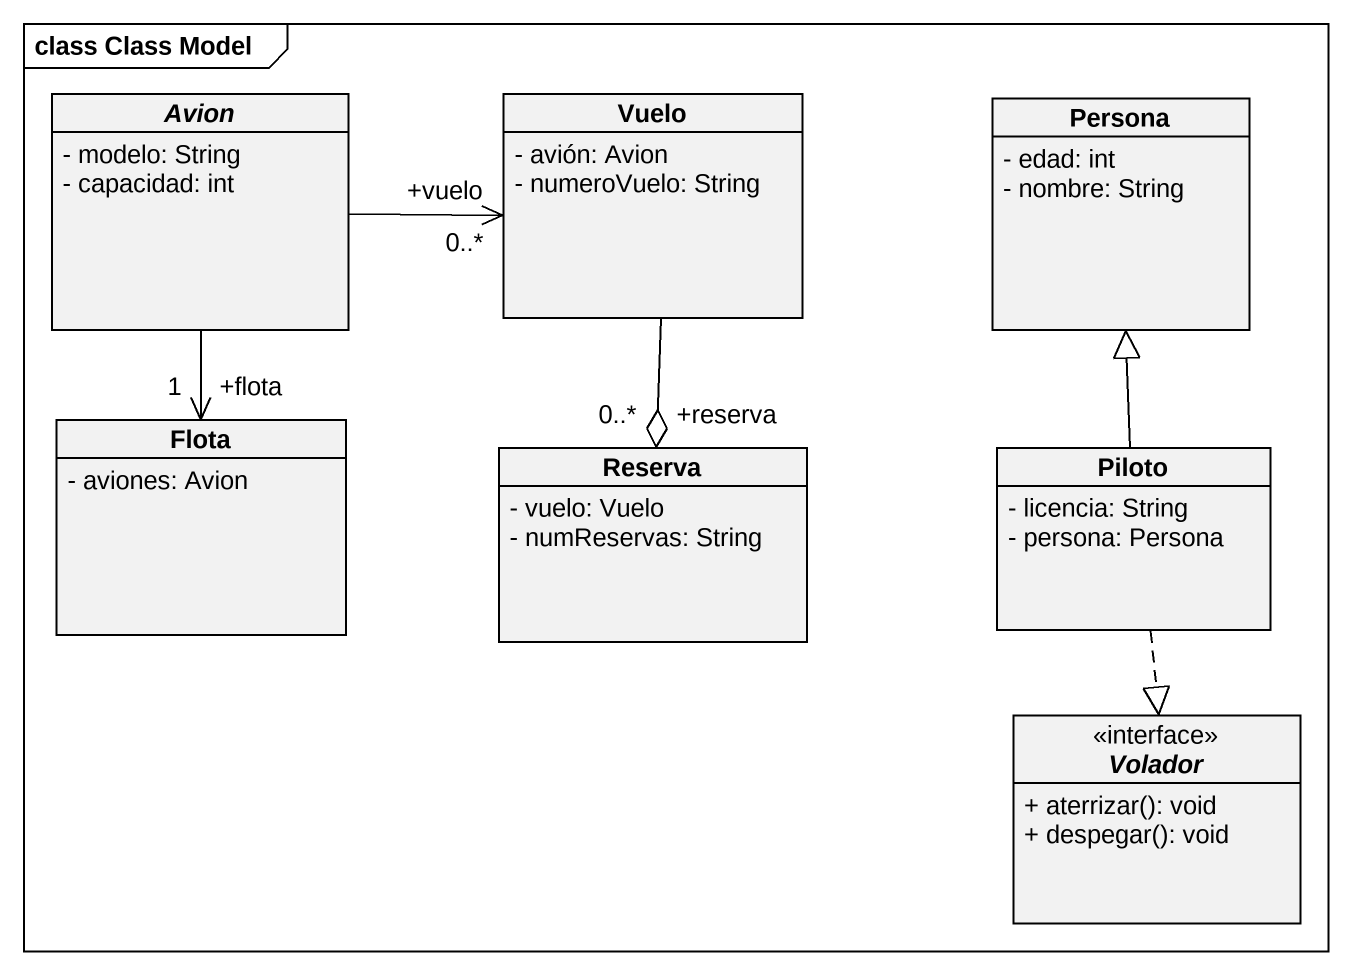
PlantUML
@startuml
mainframe class Class Model
hide circle
hide empty members
skinparam classAttributeIconSize 0
abstract class Avion {
  - modelo: String
  - capacidad: int
}
class Vuelo {
  - avión: Avion
  - numeroVuelo: String
}
class Persona {
  - edad: int
  - nombre: String
}
class Flota {
  - aviones: Avion
}
class Reserva {
  - vuelo: Vuelo
  - numReservas: String
}
class Piloto {
  - licencia: String
  - persona: Persona
}
interface Volador <<interface>> {
  + aterrizar(): void
  + despegar(): void
}
Avion -right-> "+vuelo\n0..*" Vuelo
Avion --> "+flota\n1" Flota
Vuelo --o "+reserva\n0..*" Reserva
Piloto -up-|> Persona
Piloto ..|> Volador
@enduml
